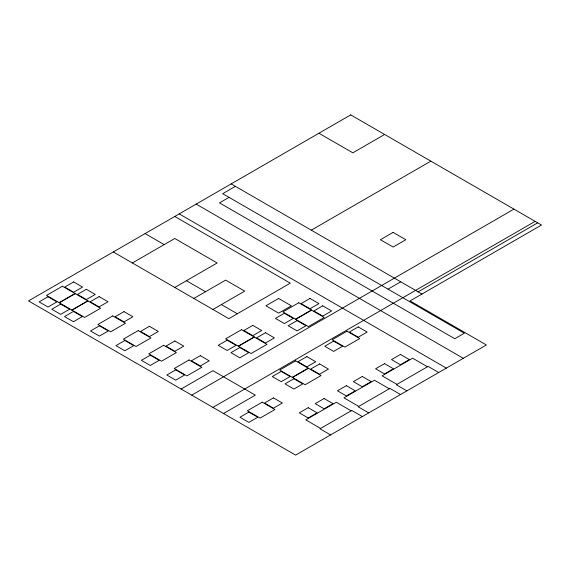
<?xml version="1.0" encoding="UTF-8"?>
<svg xmlns="http://www.w3.org/2000/svg" width="570" height="570" viewBox="0 0 570 570"><rect width="100%" height="100%" fill="white"/><g stroke="black" fill="none" stroke-linecap="round" stroke-linejoin="round"><path stroke-width="0.85" d="M235.396 186.354L222.678 193.7L464.336 333.222L454.796 338.73L219.5 202.877L229.033 197.37M59.13 302.684L75.033 293.507M59.344 302.805L75.24 293.628M132.375 262.969L174.769 238.495L217.163 262.969L174.769 287.451M71.849 310.03L87.752 300.846M72.062 310.151L87.958 300.974M384.629 134.463L352.837 152.824L318.915 133.238M311.284 230.173L430.842 161.146M193.85 298.459L225.642 280.105L244.722 291.12L212.923 309.474M238.26 346.132L254.156 336.956M238.467 346.254L254.37 337.077M295.495 319.207L311.391 310.03M295.702 319.328L311.605 310.151M181.125 389.032L212.923 370.671L255.324 395.145L223.526 413.507M191.727 395.145L513.941 209.119M388.028 289.161L400.746 281.815M212.923 407.386L535.137 221.36M418.124 291.854L537.681 222.827M292.31 377.34L308.213 368.163M292.524 377.461L308.427 368.284M231.156 183.911L421.943 294.056M196.18 204.103L463.275 358.309M179.222 213.893L446.317 368.099M174.769 216.465L290.301 283.162L228.827 318.659L113.295 251.954M438.686 372.509L428.091 366.389L396.293 384.743L406.887 390.863M427.45 366.752L412.616 358.188L382.085 375.808L396.927 384.38M145.094 233.6L164.167 244.615M400.532 394.54L389.93 388.419L358.131 406.773L368.733 412.894M389.296 388.783L374.454 380.219L343.931 397.839L358.772 406.41M186.426 280.718L205.506 291.733M221.402 304.579L237.305 313.764M362.378 416.563L351.776 410.45L319.977 428.804L330.579 434.924M351.141 410.813L336.3 402.249L305.777 419.869L320.611 428.441M350.714 114.884L28.5 300.91L295.602 455.117L486.381 344.971L410.072 300.91L541.5 225.029L350.714 114.884M62.415 286.226L46.519 295.403L84.674 317.433L100.576 308.256L62.415 286.226M48.001 296.749L39.102 301.886L48.001 307.031L56.907 301.886L48.001 296.749M73.651 281.943L64.752 287.081L73.651 292.218L82.557 287.081L73.651 281.943M60.719 304.095L51.82 309.232L60.719 314.376L69.626 309.232L60.719 304.095M86.369 289.282L77.47 294.426L86.369 299.564L95.276 294.426L86.369 289.282M73.437 311.434L64.538 316.578L73.437 321.715L82.344 316.578L73.437 311.434M99.087 296.628L90.188 301.765L99.087 306.909L107.994 301.765L99.087 296.628M112.76 315.901L97.926 324.472L110.644 331.811L125.486 323.247L112.76 315.901M99.408 325.819L90.502 330.956L99.408 336.093L108.314 330.956L99.408 325.819M123.996 311.619L115.097 316.756L123.996 321.9L132.903 316.756L123.996 311.619M138.204 330.593L123.362 339.157L136.08 346.503L150.922 337.932L138.204 330.593M124.844 340.504L115.945 345.641L124.844 350.785L133.751 345.641L124.844 340.504M149.44 326.304L140.534 331.448L149.44 336.585L158.339 331.448L149.44 326.304M163.64 345.278L148.799 353.842L161.517 361.188L176.358 352.616L163.64 345.278M150.288 355.188L141.381 360.333L150.288 365.47L159.187 360.333L150.288 355.188M174.876 340.995L165.97 346.132L174.876 351.27L183.775 346.132L174.876 340.995M278.637 298.459L265.919 305.805L278.637 313.151L291.363 305.805L278.637 298.459M393.115 232.375L380.389 239.714L393.115 247.059L405.833 239.714L393.115 232.375M189.076 359.962L174.242 368.526L186.96 375.872L201.794 367.308L189.076 359.962M241.545 329.674L225.642 338.851L251.085 353.535L266.981 344.358L241.545 329.674M175.724 369.873L166.818 375.017L175.724 380.154L184.623 375.017L175.724 369.873M200.312 355.68L191.406 360.817L200.312 365.961L209.219 360.817L200.312 355.68M227.131 340.197L218.224 345.334L227.131 350.479L236.03 345.334L227.131 340.197M252.781 325.385L243.874 330.529L252.781 335.666L261.68 330.529L252.781 325.385M298.78 302.748L282.877 311.925L308.32 326.61L324.216 317.433L298.78 302.748M284.366 313.272L275.46 318.409L284.366 323.553L293.265 318.409L284.366 313.272M310.016 298.459L301.11 303.603L310.016 308.74L318.915 303.603L310.016 298.459M239.849 347.543L230.943 352.68L239.849 357.817L248.748 352.68L239.849 347.543M265.499 332.73L256.593 337.875L265.499 343.012L274.398 337.875L265.499 332.73M297.084 320.618L288.178 325.755L297.084 330.892L305.983 325.755L297.084 320.618M322.734 305.805L313.828 310.949L322.734 316.086L331.633 310.949L322.734 305.805M295.602 360.881L279.699 370.058L305.135 384.743L321.038 375.566L295.602 360.881M347.002 331.198L332.168 339.77L344.886 347.109L359.727 338.544L347.002 331.198M281.181 371.405L272.282 376.549L281.181 381.686L290.087 376.549L281.181 371.405M306.831 356.599L297.932 361.736L306.831 366.88L315.737 361.736L306.831 356.599M333.649 341.117L324.75 346.254L333.649 351.398L342.556 346.254L333.649 341.117M358.238 326.916L349.339 332.061L358.238 337.198L367.144 332.061L358.238 326.916M293.906 378.751L285 383.888L293.906 389.032L302.805 383.888L293.906 378.751M319.556 363.938L310.65 369.082L319.556 374.219L328.455 369.082L319.556 363.938M262.214 402.185L247.373 410.756L260.091 418.095L274.932 409.531L262.214 402.185M248.855 412.103L239.956 417.24L248.855 422.377L257.761 417.24L248.855 412.103M273.45 397.903L264.544 403.04L273.45 408.184L282.349 403.04L273.45 397.903M308.213 407.693L299.307 412.837L308.213 417.974L317.112 412.837L308.213 407.693M324.109 398.516L315.21 403.653L324.109 408.797L333.015 403.653L324.109 398.516M346.368 385.662L337.469 390.806L346.368 395.943L355.274 390.806L346.368 385.662M362.271 376.485L353.364 381.622L362.271 386.766L371.17 381.622L362.271 376.485M384.529 363.632L375.623 368.776L384.529 373.913L393.428 368.776L384.529 363.632M400.425 354.454L391.519 359.599L400.425 364.736L409.331 359.599L400.425 354.454"/></g></svg>
